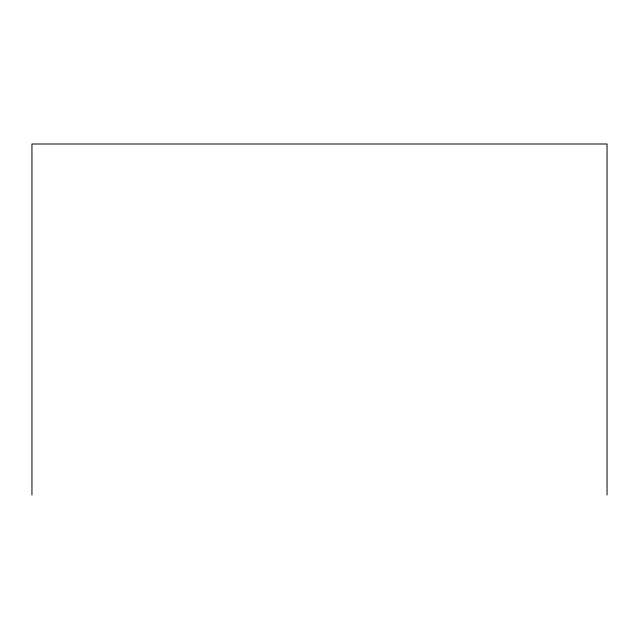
<?xml version="1.0" encoding="UTF-8"?>
<svg xmlns="http://www.w3.org/2000/svg" width="639" height="639" viewBox="0 0 639 639"><rect width="100%" height="100%" fill="white"/><g stroke="black" fill="none" stroke-linecap="round" stroke-linejoin="round"><path stroke-width="0.96" d="M607.05 495.001L607.05 143.999L31.95 143.999L31.95 495.001"/></g></svg>
